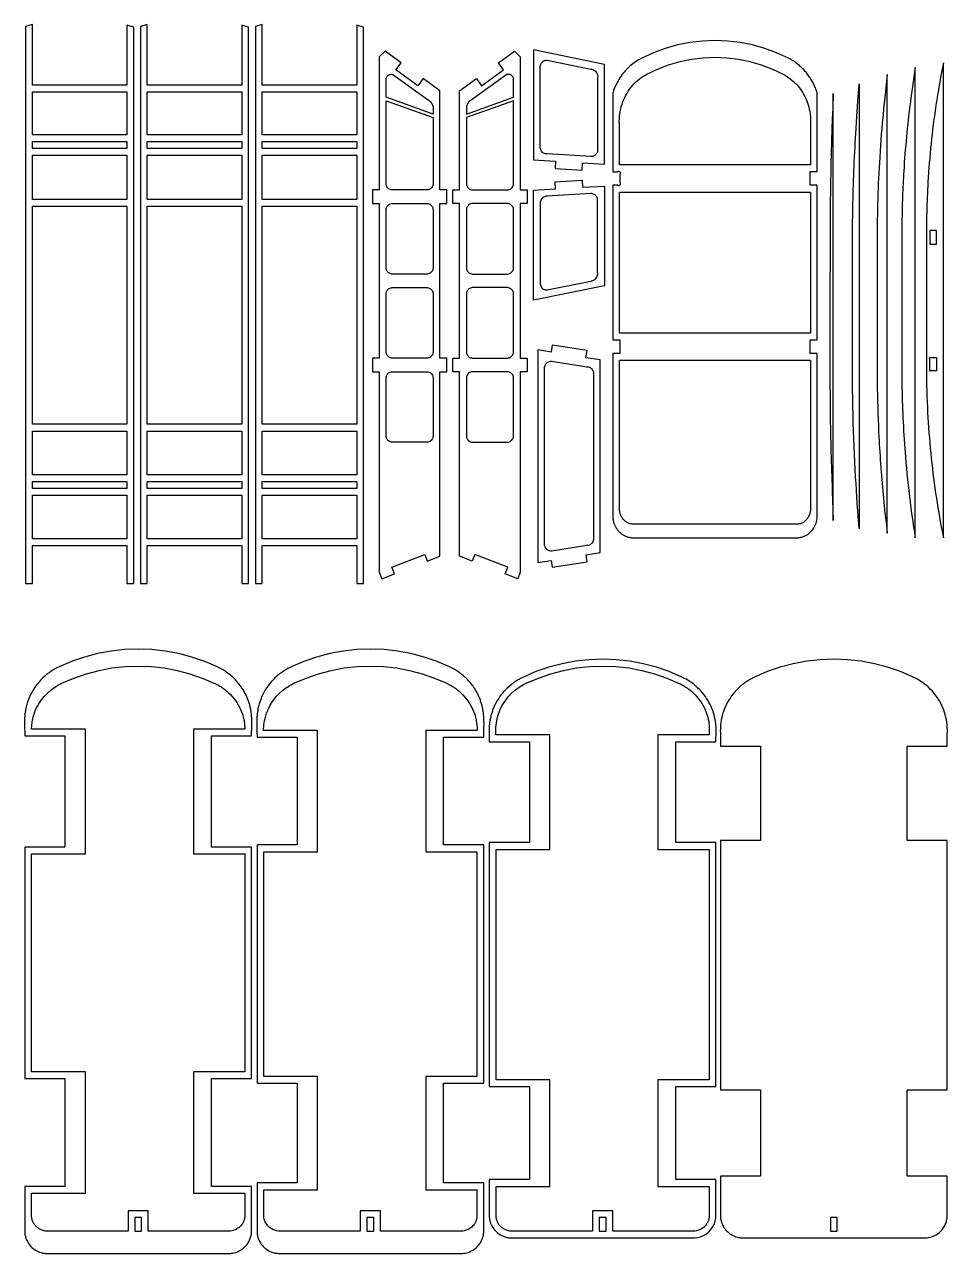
# Model space of a CAD drawing. Extents: x -0.2 to 42.7, y -68.2 to -33.5.
# Drawn here: x -0.23 to 16.77, y -56.09 to -33.46 of the extents above; entities that cross this region are included whole.
import ezdxf

# ---------------------------------------------------------------- set-up
doc = ezdxf.new("R2010")
doc.units = 0
doc.layers.get('0').update_dxf_attribs({"linetype": 'CONTINUOUS'})
doc.layers.add('SECTIONCUTEDGES', color=18, linetype='CONTINUOUS')

msp = doc.modelspace()

# ---------------------------------------------------------------- linework, layer by layer
for points in [[(10.044, -36.137), (10.052, -36.004), (10.454, -36.028), (10.454, -34.192), (9.149, -33.924), (9.149, -35.95), (9.553, -35.974), (9.545, -36.107)], [(-0.083, -35.488), (-0.083, -34.696), (1.659, -34.696), (1.659, -35.488)], [(2.034, -35.488), (2.034, -34.696), (3.776, -34.696), (3.776, -35.488)], [(-0.083, -35.738), (-0.083, -35.613), (1.659, -35.613), (1.659, -35.738)], [(2.034, -35.738), (2.034, -35.613), (3.776, -35.613), (3.776, -35.738)], [(4.151, -35.738), (4.151, -35.613), (5.893, -35.613), (5.893, -35.738)], [(16.572, -37.253), (16.447, -37.253), (16.447, -37.504), (16.572, -37.504)], [(16.572, -39.838), (16.447, -39.838), (16.447, -39.588), (16.572, -39.588)], [(-0.083, -42.001), (-0.083, -41.876), (1.659, -41.876), (1.659, -42.001)], [(2.034, -42.001), (2.034, -41.876), (3.776, -41.876), (3.776, -42.001)], [(4.151, -42.001), (4.151, -41.876), (5.893, -41.876), (5.893, -42.001)], [(1.929, -55.432), (1.804, -55.432), (1.804, -55.682), (1.929, -55.682)], [(10.359, -55.432), (10.359, -55.682), (10.484, -55.682), (10.484, -55.432)]]:
    msp.add_lwpolyline(points, close=True)
at = {"layer": 'SECTIONCUTEDGES'}
for points in [[(-0.208, -43.752), (-0.083, -43.752), (-0.083, -43.053), (1.659, -43.053), (1.659, -43.752), (1.784, -43.752), (1.784, -33.508), (1.718, -33.485), (1.659, -33.47), (1.659, -34.572), (-0.083, -34.572), (-0.083, -33.457), (-0.192, -33.486), (-0.208, -33.492)], [(1.909, -43.752), (2.034, -43.752), (2.034, -43.053), (3.776, -43.053), (3.776, -43.752), (3.901, -43.752), (3.901, -33.508), (3.835, -33.485), (3.776, -33.47), (3.776, -34.572), (2.034, -34.572), (2.034, -33.457), (1.926, -33.486), (1.909, -33.492)], [(4.026, -43.752), (4.151, -43.752), (4.151, -43.053), (5.893, -43.053), (5.893, -43.752), (6.018, -43.752), (6.018, -33.508), (5.952, -33.485), (5.893, -33.47), (5.893, -34.572), (4.151, -34.572), (4.151, -33.457), (4.045, -33.485), (4.026, -33.492)], [(6.352, -43.664), (6.585, -43.574), (6.538, -43.451), (7.144, -43.218), (7.192, -43.34), (7.425, -43.251), (7.425, -39.851), (7.55, -39.851), (7.55, -39.602), (7.425, -39.602), (7.425, -36.753), (7.55, -36.753), (7.55, -36.503), (7.425, -36.503), (7.425, -34.677), (7.115, -34.453), (7.019, -34.585), (6.615, -34.292), (6.711, -34.159), (6.414, -33.944), (6.307, -34.051), (6.307, -36.504), (6.307, -36.504), (6.182, -36.503), (6.182, -36.753), (6.307, -36.753), (6.307, -39.602), (6.182, -39.602), (6.182, -39.851), (6.307, -39.851), (6.307, -43.547)], [(7.787, -43.251), (7.787, -39.851), (7.662, -39.851), (7.662, -39.602), (7.787, -39.602), (7.787, -36.753), (7.662, -36.753), (7.662, -36.503), (7.787, -36.503), (7.787, -34.677), (8.096, -34.453), (8.192, -34.585), (8.597, -34.292), (8.501, -34.159), (8.797, -33.944), (8.905, -34.051), (8.905, -36.504), (8.905, -36.504), (9.03, -36.503), (9.03, -36.753), (8.905, -36.753), (8.905, -39.602), (9.03, -39.602), (9.03, -39.851), (8.905, -39.851), (8.905, -43.547), (8.86, -43.664), (8.627, -43.574), (8.674, -43.451), (8.067, -43.218), (8.02, -43.34)], [(10.814, -42.865), (10.823, -42.87), (10.833, -42.875), (10.842, -42.879), (10.851, -42.883), (10.861, -42.887), (10.87, -42.891), (10.88, -42.894), (10.889, -42.897), (10.899, -42.899), (10.909, -42.902), (10.918, -42.904), (10.928, -42.905), (10.938, -42.907), (10.948, -42.908), (10.957, -42.909), (14.024, -42.909), (14.027, -42.909), (14.037, -42.908), (14.058, -42.905), (14.074, -42.902), (14.089, -42.898), (14.104, -42.894), (14.119, -42.889), (14.134, -42.883), (14.149, -42.877), (14.163, -42.87), (14.176, -42.862), (14.19, -42.854), (14.203, -42.845), (14.218, -42.833), (14.225, -42.828), (14.251, -42.804), (14.27, -42.784), (14.287, -42.763), (14.304, -42.74), (14.318, -42.716), (14.331, -42.692), (14.343, -42.667), (14.353, -42.641), (14.361, -42.614), (14.367, -42.587), (14.372, -42.56), (14.375, -42.532), (14.375, -39.514), (14.246, -39.514), (14.246, -39.264), (14.375, -39.264), (14.375, -36.416), (14.246, -36.416), (14.246, -36.166), (14.375, -36.166), (14.375, -34.729), (14.371, -34.709), (14.368, -34.697), (14.366, -34.691), (14.36, -34.676), (14.35, -34.648), (14.34, -34.622), (14.327, -34.592), (14.313, -34.562), (14.303, -34.541), (14.293, -34.52), (14.282, -34.5), (14.27, -34.48), (14.258, -34.46), (14.246, -34.441), (14.234, -34.423), (14.222, -34.405), (14.209, -34.387), (14.196, -34.37), (14.182, -34.353), (14.169, -34.336), (14.154, -34.319), (14.14, -34.303), (14.125, -34.287), (14.11, -34.271), (14.094, -34.256), (14.079, -34.241), (14.063, -34.227), (14.046, -34.212), (14.03, -34.198), (14.013, -34.185), (13.995, -34.172), (13.978, -34.159), (13.96, -34.146), (13.942, -34.134), (13.924, -34.123), (13.905, -34.111), (13.887, -34.1), (13.868, -34.09), (13.844, -34.077), (13.627, -33.977), (13.407, -33.896), (13.183, -33.833), (12.954, -33.787), (12.724, -33.76), (12.491, -33.751), (12.259, -33.76), (12.029, -33.787), (11.8, -33.833), (11.576, -33.896), (11.356, -33.977), (11.142, -34.076), (11.084, -34.108), (11.056, -34.124), (11.029, -34.142), (11.003, -34.16), (10.978, -34.179), (10.952, -34.199), (10.928, -34.22), (10.904, -34.241), (10.881, -34.264), (10.859, -34.286), (10.837, -34.31), (10.816, -34.334), (10.796, -34.359), (10.776, -34.385), (10.757, -34.412), (10.739, -34.439), (10.721, -34.466), (10.705, -34.494), (10.689, -34.523), (10.675, -34.552), (10.661, -34.581), (10.648, -34.611), (10.636, -34.641), (10.625, -34.672), (10.622, -34.68), (10.614, -34.705), (10.609, -34.723), (10.608, -34.726), (10.608, -34.728), (10.608, -36.168), (10.692, -36.168), (10.693, -36.167), (10.694, -36.166), (10.697, -36.163), (10.699, -36.163), (10.702, -36.161), (10.705, -36.16), (10.708, -36.159), (10.711, -36.158), (10.715, -36.158), (10.718, -36.159), (10.722, -36.159), (10.725, -36.16), (10.728, -36.162), (10.731, -36.163), (10.734, -36.166), (10.737, -36.168), (10.739, -36.171), (10.741, -36.172), (10.742, -36.174), (10.743, -36.176), (10.744, -36.179), (10.744, -36.181), (10.745, -36.183), (10.745, -36.185), (10.746, -36.188), (10.746, -36.19), (10.745, -36.193), (10.745, -36.196), (10.744, -36.198), (10.737, -36.21), (10.737, -36.212), (10.737, -36.373), (10.737, -36.374), (10.739, -36.375), (10.74, -36.378), (10.742, -36.379), (10.743, -36.382), (10.744, -36.385), (10.745, -36.389), (10.745, -36.392), (10.746, -36.395), (10.746, -36.398), (10.745, -36.401), (10.745, -36.404), (10.744, -36.407), (10.742, -36.409), (10.741, -36.412), (10.739, -36.415), (10.737, -36.417), (10.735, -36.419), (10.733, -36.421), (10.73, -36.423), (10.727, -36.424), (10.724, -36.425), (10.721, -36.426), (10.717, -36.426), (10.714, -36.427), (10.712, -36.426), (10.707, -36.425), (10.694, -36.418), (10.692, -36.417), (10.608, -36.417), (10.608, -39.266), (10.737, -39.266), (10.737, -39.515), (10.608, -39.515), (10.608, -42.532), (10.608, -42.536), (10.609, -42.546), (10.611, -42.564), (10.614, -42.579), (10.616, -42.59), (10.618, -42.601), (10.621, -42.611), (10.624, -42.622), (10.627, -42.633), (10.631, -42.643), (10.635, -42.653), (10.639, -42.664), (10.643, -42.674), (10.648, -42.684), (10.653, -42.694), (10.658, -42.704), (10.663, -42.713), (10.668, -42.723), (10.674, -42.732), (10.68, -42.741), (10.687, -42.75), (10.693, -42.759), (10.7, -42.768), (10.707, -42.776), (10.714, -42.784), (10.722, -42.793), (10.729, -42.8), (10.737, -42.808), (10.745, -42.815), (10.753, -42.822), (10.761, -42.829), (10.769, -42.836), (10.778, -42.842), (10.787, -42.848), (10.796, -42.854), (10.805, -42.86)], [(9.335, -35.825), (9.321, -35.816), (9.309, -35.805), (9.298, -35.792), (9.289, -35.779), (9.282, -35.764), (9.277, -35.748), (9.274, -35.731), (9.274, -34.235), (9.274, -34.221), (9.277, -34.205), (9.282, -34.189), (9.289, -34.174), (9.298, -34.16), (9.309, -34.148), (9.321, -34.137), (9.335, -34.128), (9.35, -34.121), (9.366, -34.116), (9.382, -34.113), (9.399, -34.113), (10.204, -34.278), (10.208, -34.279), (10.218, -34.28), (10.222, -34.281), (10.242, -34.287), (10.259, -34.295), (10.275, -34.305), (10.29, -34.318), (10.303, -34.332), (10.313, -34.348), (10.322, -34.365), (10.327, -34.384), (10.331, -34.403), (10.331, -34.422), (10.331, -34.425), (10.329, -34.438), (10.329, -35.771), (10.329, -35.778), (10.326, -35.796), (10.321, -35.812), (10.314, -35.827), (10.305, -35.841), (10.294, -35.853), (10.282, -35.864), (10.268, -35.873), (10.253, -35.88), (10.237, -35.885), (10.221, -35.888), (10.204, -35.888), (9.399, -35.84), (9.384, -35.839), (9.366, -35.837), (9.35, -35.832)], [(10.733, -36.043), (10.733, -35.344), (10.733, -35.335), (10.732, -35.317), (10.73, -35.281), (10.729, -35.263), (10.729, -35.241), (10.73, -35.198), (10.733, -35.146), (10.739, -35.101), (10.746, -35.056), (10.755, -35.012), (10.766, -34.968), (10.779, -34.924), (10.794, -34.882), (10.811, -34.84), (10.829, -34.798), (10.849, -34.758), (10.872, -34.718), (10.894, -34.682), (10.918, -34.647), (10.943, -34.614), (10.97, -34.581), (10.998, -34.55), (11.028, -34.52), (11.06, -34.492), (11.092, -34.465), (11.126, -34.439), (11.161, -34.415), (11.197, -34.393), (11.234, -34.373), (11.433, -34.278), (11.638, -34.2), (11.847, -34.139), (12.06, -34.095), (12.275, -34.068), (12.491, -34.059), (12.708, -34.068), (12.923, -34.095), (13.135, -34.139), (13.345, -34.2), (13.55, -34.278), (13.749, -34.373), (13.783, -34.391), (13.815, -34.411), (13.847, -34.432), (13.878, -34.455), (13.908, -34.479), (13.937, -34.504), (13.965, -34.531), (13.992, -34.558), (14.017, -34.587), (14.042, -34.616), (14.065, -34.647), (14.086, -34.679), (14.108, -34.713), (14.128, -34.749), (14.147, -34.785), (14.165, -34.822), (14.181, -34.86), (14.195, -34.898), (14.208, -34.937), (14.219, -34.976), (14.229, -35.016), (14.237, -35.056), (14.244, -35.096), (14.247, -35.118), (14.249, -35.136), (14.25, -35.155), (14.251, -35.169), (14.252, -35.19), (14.252, -35.224), (14.25, -35.318), (14.25, -36.043)], [(16.698, -42.909), (16.698, -34.16), (16.681, -34.25), (16.664, -34.34), (16.648, -34.43), (16.632, -34.52), (16.616, -34.61), (16.601, -34.7), (16.592, -34.75), (16.584, -34.8), (16.576, -34.85), (16.568, -34.9), (16.561, -34.949), (16.553, -34.999), (16.546, -35.049), (16.539, -35.099), (16.532, -35.149), (16.525, -35.199), (16.518, -35.249), (16.512, -35.299), (16.501, -35.387), (16.491, -35.475), (16.481, -35.563), (16.471, -35.652), (16.462, -35.74), (16.454, -35.828), (16.446, -35.916), (16.439, -36.005), (16.432, -36.093), (16.425, -36.182), (16.42, -36.27), (16.414, -36.359), (16.41, -36.428), (16.407, -36.497), (16.404, -36.566), (16.401, -36.634), (16.398, -36.703), (16.395, -36.772), (16.393, -36.841), (16.391, -36.911), (16.39, -36.98), (16.388, -37.049), (16.387, -37.118), (16.386, -37.253), (16.386, -39.852), (16.387, -39.959), (16.388, -39.986), (16.39, -40.105), (16.393, -40.211), (16.396, -40.317), (16.399, -40.411), (16.404, -40.506), (16.408, -40.6), (16.413, -40.695), (16.419, -40.789), (16.425, -40.883), (16.432, -40.978), (16.44, -41.072), (16.448, -41.166), (16.456, -41.26), (16.465, -41.354), (16.475, -41.448), (16.485, -41.54), (16.495, -41.631), (16.506, -41.723), (16.517, -41.814), (16.529, -41.905), (16.542, -41.996), (16.555, -42.088), (16.569, -42.179), (16.583, -42.269), (16.597, -42.36), (16.613, -42.451), (16.641, -42.613), (16.66, -42.712), (16.674, -42.787)], [(6.432, -34.795), (6.432, -34.466), (6.432, -34.459), (6.435, -34.445), (6.44, -34.432), (6.446, -34.419), (6.455, -34.408), (6.464, -34.398), (6.476, -34.389), (6.488, -34.383), (6.501, -34.377), (6.515, -34.374), (6.529, -34.373), (6.543, -34.374), (6.557, -34.377), (7.214, -34.848), (7.223, -34.855), (7.229, -34.859), (7.233, -34.863), (7.238, -34.866), (7.242, -34.871), (7.246, -34.875), (7.251, -34.879), (7.255, -34.883), (7.258, -34.888), (7.262, -34.893), (7.266, -34.897), (7.269, -34.902), (7.272, -34.907), (7.275, -34.912), (7.278, -34.917), (7.281, -34.923), (7.283, -34.928), (7.286, -34.934), (7.288, -34.939), (7.29, -34.945), (7.292, -34.95), (7.294, -34.956), (7.295, -34.962), (7.297, -34.967), (7.298, -34.973), (7.299, -34.982), (7.3, -34.986), (7.3, -35.106)], [(7.912, -35.106), (8.78, -34.795), (8.78, -34.466), (8.779, -34.459), (8.777, -34.445), (8.772, -34.432), (8.765, -34.419), (8.757, -34.408), (8.747, -34.398), (8.736, -34.389), (8.724, -34.383), (8.711, -34.377), (8.697, -34.374), (8.683, -34.373), (8.669, -34.374), (8.655, -34.377), (7.998, -34.848), (7.989, -34.855), (7.983, -34.859), (7.978, -34.863), (7.974, -34.866), (7.969, -34.871), (7.965, -34.875), (7.961, -34.879), (7.957, -34.883), (7.953, -34.888), (7.95, -34.893), (7.946, -34.897), (7.943, -34.902), (7.939, -34.907), (7.936, -34.912), (7.933, -34.917), (7.931, -34.923), (7.928, -34.928), (7.926, -34.934), (7.924, -34.939), (7.921, -34.945), (7.92, -34.95), (7.918, -34.956), (7.916, -34.962), (7.915, -34.967), (7.914, -34.973), (7.913, -34.982), (7.912, -34.986)], [(15.665, -42.824), (15.665, -34.378), (15.658, -34.44), (15.644, -34.563), (15.63, -34.687), (15.618, -34.8), (15.607, -34.904), (15.597, -35.008), (15.587, -35.112), (15.577, -35.216), (15.573, -35.268), (15.564, -35.372), (15.555, -35.477), (15.547, -35.582), (15.539, -35.687), (15.532, -35.792), (15.525, -35.897), (15.519, -36.002), (15.513, -36.097), (15.508, -36.193), (15.504, -36.288), (15.5, -36.384), (15.496, -36.479), (15.492, -36.575), (15.489, -36.67), (15.486, -36.766), (15.484, -36.861), (15.482, -36.957), (15.481, -37.052), (15.479, -37.167), (15.478, -37.279), (15.478, -37.365), (15.478, -39.86), (15.479, -40.009), (15.481, -40.158), (15.483, -40.275), (15.485, -40.389), (15.488, -40.503), (15.492, -40.616), (15.496, -40.73), (15.501, -40.844), (15.506, -40.973), (15.51, -41.045), (15.514, -41.118), (15.518, -41.19), (15.522, -41.262), (15.526, -41.334), (15.531, -41.406), (15.535, -41.478), (15.54, -41.551), (15.546, -41.623), (15.551, -41.695), (15.557, -41.767), (15.562, -41.836), (15.568, -41.906), (15.574, -41.976), (15.581, -42.045), (15.587, -42.114), (15.594, -42.184), (15.601, -42.253), (15.608, -42.323), (15.615, -42.392), (15.623, -42.462), (15.63, -42.531), (15.648, -42.684)], [(16.181, -42.909), (16.181, -34.247), (16.162, -34.378), (16.142, -34.509), (16.13, -34.597), (16.118, -34.684), (16.101, -34.808), (16.091, -34.882), (16.077, -34.993), (16.064, -35.104), (16.051, -35.215), (16.042, -35.293), (16.034, -35.371), (16.026, -35.45), (16.018, -35.528), (16.011, -35.606), (16.004, -35.685), (15.997, -35.763), (15.991, -35.842), (15.985, -35.92), (15.979, -35.999), (15.974, -36.078), (15.969, -36.156), (15.965, -36.215), (15.962, -36.274), (15.959, -36.333), (15.956, -36.392), (15.953, -36.451), (15.951, -36.51), (15.948, -36.569), (15.946, -36.628), (15.944, -36.687), (15.942, -36.746), (15.94, -36.805), (15.938, -36.904), (15.937, -36.944), (15.934, -37.064), (15.933, -37.173), (15.932, -37.276), (15.932, -37.31), (15.932, -39.869), (15.933, -39.95), (15.935, -40.113), (15.938, -40.259), (15.942, -40.404), (15.944, -40.462), (15.946, -40.542), (15.95, -40.622), (15.953, -40.702), (15.957, -40.781), (15.961, -40.861), (15.966, -40.941), (15.97, -41.021), (15.976, -41.101), (15.981, -41.18), (15.987, -41.26), (15.993, -41.34), (15.999, -41.42), (16.008, -41.524), (16.017, -41.629), (16.028, -41.733), (16.038, -41.837), (16.049, -41.941), (16.061, -42.046), (16.073, -42.15), (16.086, -42.254), (16.1, -42.358), (16.114, -42.462), (16.129, -42.566), (16.15, -42.709), (16.159, -42.769)], [(15.113, -42.289), (15.11, -42.244), (15.105, -42.173), (15.096, -42.029), (15.089, -41.918), (15.081, -41.79), (15.073, -41.655), (15.066, -41.513), (15.059, -41.371), (15.053, -41.229), (15.047, -41.086), (15.042, -40.944), (15.038, -40.797), (15.034, -40.645), (15.031, -40.493), (15.028, -40.341), (15.027, -40.189), (15.025, -40.037), (15.025, -39.961), (15.023, -39.217), (15.023, -38.494), (15.024, -37.534), (15.024, -37.431), (15.024, -37.328), (15.025, -37.244), (15.026, -37.161), (15.027, -37.078), (15.028, -36.994), (15.029, -36.911), (15.031, -36.827), (15.033, -36.744), (15.035, -36.661), (15.037, -36.577), (15.039, -36.494), (15.042, -36.41), (15.045, -36.327), (15.048, -36.24), (15.051, -36.154), (15.055, -36.067), (15.058, -35.98), (15.062, -35.894), (15.066, -35.807), (15.071, -35.72), (15.075, -35.634), (15.08, -35.547), (15.085, -35.461), (15.09, -35.374), (15.098, -35.249), (15.11, -35.059), (15.124, -34.869), (15.141, -34.643), (15.149, -34.549), (15.149, -42.743), (15.141, -42.644), (15.131, -42.526), (15.122, -42.407)], [(4.151, -35.488), (4.151, -34.696), (5.893, -34.696), (5.893, -35.488)], [(14.656, -42.223), (14.662, -42.39), (14.671, -42.591), (14.671, -34.729), (14.66, -35.004), (14.652, -35.195), (14.646, -35.385), (14.639, -35.604), (14.633, -35.823), (14.627, -36.042), (14.624, -36.188), (14.621, -36.334), (14.618, -36.553), (14.616, -36.699), (14.613, -36.917), (14.612, -37.063), (14.611, -37.191), (14.61, -37.356), (14.608, -38.689), (14.609, -39.912), (14.609, -40.02), (14.609, -40.128), (14.61, -40.236), (14.611, -40.345), (14.613, -40.507), (14.614, -40.587), (14.616, -40.748), (14.619, -40.908), (14.622, -41.069), (14.624, -41.149), (14.627, -41.31), (14.632, -41.471), (14.636, -41.638), (14.641, -41.805), (14.647, -41.972), (14.65, -42.056)], [(6.493, -36.489), (6.479, -36.48), (6.467, -36.469), (6.456, -36.456), (6.447, -36.442), (6.44, -36.427), (6.435, -36.412), (6.432, -36.395), (6.432, -36.386), (6.432, -34.861), (7.3, -35.172), (7.3, -36.379), (7.299, -36.394), (7.297, -36.412), (7.292, -36.427), (7.285, -36.442), (7.276, -36.456), (7.265, -36.469), (7.252, -36.479), (7.238, -36.489), (7.224, -36.496), (7.208, -36.5), (7.191, -36.503), (7.177, -36.503), (6.557, -36.503), (6.54, -36.503), (6.524, -36.5), (6.508, -36.496)], [(7.973, -36.489), (7.988, -36.496), (8.004, -36.5), (8.021, -36.503), (8.034, -36.503), (8.655, -36.503), (8.672, -36.503), (8.688, -36.5), (8.704, -36.496), (8.719, -36.489), (8.732, -36.48), (8.745, -36.469), (8.756, -36.456), (8.765, -36.442), (8.772, -36.427), (8.777, -36.412), (8.779, -36.395), (8.78, -36.386), (8.78, -34.861), (7.912, -35.172), (7.912, -36.379), (7.912, -36.394), (7.915, -36.412), (7.92, -36.427), (7.927, -36.442), (7.936, -36.456), (7.947, -36.469), (7.959, -36.479)], [(-0.083, -36.68), (-0.083, -35.863), (1.659, -35.863), (1.659, -36.68)], [(2.034, -36.68), (2.034, -35.863), (3.776, -35.863), (3.776, -36.68)], [(4.151, -36.68), (4.151, -35.863), (5.893, -35.863), (5.893, -36.68)], [(9.149, -38.535), (9.149, -36.509), (9.553, -36.485), (9.545, -36.352), (10.044, -36.322), (10.052, -36.455), (10.454, -36.431), (10.454, -38.268)], [(9.335, -38.332), (9.35, -38.339), (9.366, -38.343), (9.382, -38.346), (9.399, -38.346), (10.204, -38.181), (10.208, -38.181), (10.218, -38.179), (10.222, -38.179), (10.242, -38.173), (10.259, -38.165), (10.275, -38.154), (10.29, -38.142), (10.303, -38.127), (10.313, -38.111), (10.322, -38.094), (10.327, -38.075), (10.331, -38.056), (10.331, -38.037), (10.331, -38.034), (10.329, -38.021), (10.329, -36.689), (10.329, -36.681), (10.326, -36.663), (10.321, -36.647), (10.314, -36.632), (10.305, -36.618), (10.294, -36.606), (10.282, -36.595), (10.268, -36.586), (10.253, -36.579), (10.237, -36.574), (10.221, -36.571), (10.204, -36.571), (9.399, -36.62), (9.384, -36.62), (9.366, -36.623), (9.35, -36.628), (9.335, -36.635), (9.321, -36.644), (9.309, -36.654), (9.298, -36.667), (9.289, -36.681), (9.282, -36.696), (9.277, -36.711), (9.274, -36.728), (9.274, -38.224), (9.274, -38.238), (9.277, -38.255), (9.282, -38.27), (9.289, -38.285), (9.298, -38.299), (9.309, -38.312), (9.321, -38.322)], [(10.733, -39.141), (10.733, -36.542), (14.25, -36.542), (14.25, -39.141)], [(-0.083, -40.82), (-0.083, -36.805), (1.659, -36.805), (1.659, -40.82)], [(2.034, -40.82), (2.034, -36.805), (3.776, -36.805), (3.776, -40.82)], [(4.151, -40.82), (4.151, -36.805), (5.893, -36.805), (5.893, -40.82)], [(6.493, -38.038), (6.479, -38.029), (6.467, -38.018), (6.456, -38.005), (6.447, -37.991), (6.44, -37.976), (6.435, -37.961), (6.432, -37.944), (6.432, -37.937), (6.432, -36.876), (6.432, -36.862), (6.435, -36.845), (6.44, -36.829), (6.447, -36.814), (6.456, -36.801), (6.467, -36.788), (6.479, -36.777), (6.493, -36.768), (6.508, -36.761), (6.524, -36.756), (6.54, -36.754), (6.557, -36.753), (7.175, -36.753), (7.19, -36.754), (7.208, -36.756), (7.224, -36.761), (7.238, -36.768), (7.252, -36.777), (7.265, -36.788), (7.276, -36.801), (7.285, -36.814), (7.292, -36.829), (7.297, -36.845), (7.299, -36.862), (7.3, -36.872), (7.3, -37.93), (7.299, -37.942), (7.297, -37.961), (7.292, -37.976), (7.285, -37.991), (7.276, -38.005), (7.265, -38.018), (7.252, -38.029), (7.238, -38.038), (7.224, -38.045), (7.208, -38.049), (7.191, -38.052), (6.557, -38.053), (6.54, -38.052), (6.524, -38.049), (6.508, -38.045)], [(7.973, -38.038), (7.988, -38.045), (8.004, -38.049), (8.02, -38.052), (8.655, -38.053), (8.671, -38.052), (8.688, -38.049), (8.704, -38.045), (8.719, -38.038), (8.732, -38.029), (8.745, -38.018), (8.756, -38.005), (8.765, -37.991), (8.772, -37.976), (8.777, -37.961), (8.779, -37.944), (8.78, -37.937), (8.78, -36.876), (8.779, -36.862), (8.777, -36.845), (8.772, -36.829), (8.765, -36.814), (8.756, -36.801), (8.745, -36.788), (8.733, -36.777), (8.719, -36.768), (8.704, -36.761), (8.688, -36.756), (8.671, -36.754), (8.655, -36.753), (8.037, -36.753), (8.021, -36.754), (8.004, -36.756), (7.988, -36.761), (7.973, -36.768), (7.959, -36.777), (7.947, -36.788), (7.936, -36.801), (7.927, -36.814), (7.92, -36.829), (7.915, -36.845), (7.912, -36.862), (7.912, -36.872), (7.912, -37.93), (7.912, -37.942), (7.915, -37.961), (7.92, -37.976), (7.927, -37.991), (7.936, -38.005), (7.947, -38.018), (7.959, -38.029)], [(6.479, -39.578), (6.467, -39.567), (6.456, -39.554), (6.447, -39.54), (6.44, -39.525), (6.435, -39.51), (6.432, -39.492), (6.432, -39.477), (6.432, -38.427), (6.432, -38.412), (6.435, -38.394), (6.44, -38.378), (6.447, -38.363), (6.456, -38.35), (6.467, -38.337), (6.479, -38.326), (6.493, -38.317), (6.508, -38.31), (6.524, -38.305), (6.54, -38.303), (6.542, -38.303), (7.175, -38.302), (7.19, -38.303), (7.208, -38.305), (7.224, -38.31), (7.238, -38.317), (7.252, -38.326), (7.265, -38.337), (7.276, -38.35), (7.285, -38.364), (7.292, -38.378), (7.297, -38.394), (7.299, -38.411), (7.3, -38.426), (7.3, -39.477), (7.299, -39.493), (7.297, -39.51), (7.292, -39.525), (7.285, -39.54), (7.276, -39.554), (7.265, -39.567), (7.252, -39.578), (7.238, -39.587), (7.224, -39.594), (7.208, -39.599), (7.191, -39.601), (7.182, -39.601), (6.554, -39.602), (6.541, -39.601), (6.524, -39.599), (6.508, -39.594), (6.493, -39.587)], [(7.973, -39.587), (7.988, -39.594), (8.004, -39.599), (8.02, -39.601), (8.03, -39.601), (8.657, -39.602), (8.671, -39.601), (8.688, -39.599), (8.704, -39.594), (8.719, -39.587), (8.732, -39.578), (8.745, -39.567), (8.756, -39.554), (8.765, -39.54), (8.772, -39.525), (8.777, -39.51), (8.779, -39.492), (8.78, -39.477), (8.78, -38.427), (8.779, -38.412), (8.777, -38.394), (8.772, -38.378), (8.765, -38.363), (8.756, -38.35), (8.745, -38.337), (8.733, -38.326), (8.719, -38.317), (8.704, -38.31), (8.688, -38.305), (8.671, -38.303), (8.67, -38.303), (8.037, -38.302), (8.022, -38.303), (8.004, -38.305), (7.988, -38.31), (7.973, -38.317), (7.959, -38.326), (7.947, -38.337), (7.936, -38.35), (7.927, -38.364), (7.92, -38.378), (7.915, -38.394), (7.912, -38.411), (7.912, -38.426), (7.912, -39.477), (7.912, -39.493), (7.915, -39.51), (7.92, -39.525), (7.927, -39.54), (7.936, -39.554), (7.947, -39.567), (7.959, -39.578)], [(9.228, -43.369), (9.475, -43.328), (9.495, -43.454), (10.136, -43.352), (10.116, -43.222), (10.377, -43.179), (10.377, -39.635), (10.115, -39.593), (10.136, -39.462), (9.495, -39.36), (9.474, -39.49), (9.228, -39.451)], [(9.414, -43.141), (9.4, -43.132), (9.388, -43.121), (9.377, -43.108), (9.368, -43.094), (9.361, -43.08), (9.356, -43.064), (9.353, -43.046), (9.353, -39.783), (9.353, -39.769), (9.356, -39.75), (9.361, -39.735), (9.368, -39.72), (9.377, -39.706), (9.388, -39.693), (9.4, -39.683), (9.414, -39.674), (9.429, -39.667), (9.445, -39.662), (9.461, -39.659), (9.477, -39.659), (10.128, -39.76), (10.13, -39.761), (10.141, -39.76), (10.161, -39.763), (10.176, -39.768), (10.191, -39.775), (10.205, -39.784), (10.218, -39.795), (10.229, -39.808), (10.238, -39.821), (10.245, -39.836), (10.249, -39.852), (10.252, -39.869), (10.252, -39.883), (10.252, -42.929), (10.252, -42.943), (10.249, -42.962), (10.245, -42.978), (10.238, -42.993), (10.229, -43.007), (10.218, -43.019), (10.205, -43.03), (10.191, -43.039), (10.176, -43.046), (10.161, -43.051), (10.144, -43.053), (10.143, -43.054), (10.131, -43.054), (9.477, -43.156), (9.461, -43.155), (9.445, -43.153), (9.429, -43.148)], [(10.874, -42.631), (10.864, -42.624), (10.857, -42.62), (10.851, -42.615), (10.845, -42.611), (10.839, -42.606), (10.833, -42.601), (10.828, -42.596), (10.822, -42.591), (10.817, -42.586), (10.811, -42.58), (10.806, -42.575), (10.8, -42.567), (10.788, -42.551), (10.784, -42.546), (10.775, -42.532), (10.769, -42.521), (10.763, -42.51), (10.758, -42.5), (10.756, -42.494), (10.751, -42.483), (10.747, -42.472), (10.744, -42.46), (10.741, -42.448), (10.738, -42.437), (10.736, -42.425), (10.734, -42.413), (10.733, -42.4), (10.733, -39.64), (14.25, -39.64), (14.25, -42.398), (14.248, -42.417), (14.247, -42.426), (14.245, -42.435), (14.243, -42.443), (14.241, -42.452), (14.239, -42.46), (14.237, -42.469), (14.234, -42.477), (14.231, -42.485), (14.227, -42.493), (14.224, -42.502), (14.22, -42.509), (14.216, -42.517), (14.212, -42.525), (14.208, -42.533), (14.203, -42.54), (14.198, -42.548), (14.193, -42.555), (14.188, -42.562), (14.182, -42.569), (14.177, -42.575), (14.171, -42.582), (14.165, -42.588), (14.158, -42.595), (14.152, -42.601), (14.143, -42.608), (14.134, -42.615), (14.125, -42.622), (14.115, -42.628), (14.105, -42.634), (14.094, -42.639), (14.084, -42.643), (14.073, -42.647), (14.062, -42.651), (14.051, -42.654), (14.039, -42.656), (14.034, -42.657), (14.026, -42.658), (14.019, -42.659), (10.968, -42.659), (10.957, -42.658), (10.938, -42.655), (10.921, -42.651), (10.911, -42.647), (10.902, -42.644), (10.893, -42.64), (10.883, -42.635)], [(6.493, -41.136), (6.479, -41.127), (6.467, -41.116), (6.456, -41.103), (6.447, -41.089), (6.44, -41.075), (6.435, -41.059), (6.432, -41.042), (6.432, -41.04), (6.432, -39.976), (6.432, -39.961), (6.435, -39.943), (6.44, -39.927), (6.447, -39.912), (6.456, -39.899), (6.467, -39.886), (6.479, -39.875), (6.493, -39.866), (6.508, -39.859), (6.524, -39.854), (6.54, -39.852), (6.554, -39.851), (7.175, -39.851), (7.189, -39.852), (7.208, -39.854), (7.224, -39.859), (7.238, -39.866), (7.252, -39.875), (7.265, -39.886), (7.276, -39.899), (7.285, -39.913), (7.292, -39.928), (7.297, -39.943), (7.299, -39.961), (7.3, -39.975), (7.3, -41.026), (7.299, -41.042), (7.297, -41.059), (7.292, -41.074), (7.285, -41.089), (7.276, -41.103), (7.265, -41.116), (7.252, -41.127), (7.239, -41.136), (7.224, -41.143), (7.208, -41.148), (7.191, -41.15), (7.177, -41.151), (6.557, -41.151), (6.541, -41.15), (6.524, -41.148), (6.508, -41.143)], [(7.973, -41.136), (7.988, -41.143), (8.004, -41.148), (8.02, -41.15), (8.034, -41.151), (8.655, -41.151), (8.671, -41.15), (8.688, -41.148), (8.704, -41.143), (8.719, -41.136), (8.732, -41.127), (8.745, -41.116), (8.756, -41.103), (8.765, -41.089), (8.772, -41.075), (8.777, -41.059), (8.779, -41.042), (8.779, -41.04), (8.78, -39.976), (8.779, -39.961), (8.777, -39.943), (8.772, -39.927), (8.765, -39.912), (8.756, -39.899), (8.745, -39.886), (8.732, -39.875), (8.719, -39.866), (8.704, -39.859), (8.688, -39.854), (8.672, -39.852), (8.657, -39.851), (8.037, -39.851), (8.023, -39.852), (8.004, -39.854), (7.988, -39.859), (7.973, -39.866), (7.959, -39.875), (7.947, -39.886), (7.936, -39.899), (7.927, -39.913), (7.92, -39.928), (7.915, -39.943), (7.912, -39.961), (7.912, -39.975), (7.912, -41.026), (7.912, -41.042), (7.915, -41.059), (7.92, -41.074), (7.927, -41.089), (7.936, -41.103), (7.947, -41.116), (7.959, -41.127)], [(-0.083, -41.752), (-0.083, -40.945), (1.659, -40.945), (1.659, -41.752)], [(2.034, -41.752), (2.034, -40.945), (3.776, -40.945), (3.776, -41.752)], [(4.151, -41.752), (4.151, -40.945), (5.893, -40.945), (5.893, -41.752)], [(-0.083, -42.928), (-0.083, -42.126), (1.659, -42.126), (1.659, -42.928)], [(2.034, -42.928), (2.034, -42.126), (3.776, -42.126), (3.776, -42.928)], [(4.151, -42.928), (4.151, -42.126), (5.893, -42.126), (5.893, -42.928)], [(-0.026, -56.031), (-0.002, -56.045), (0.022, -56.057), (0.049, -56.068), (0.079, -56.078), (0.1, -56.083), (0.118, -56.087), (0.137, -56.09), (0.156, -56.092), (0.166, -56.093), (3.564, -56.093), (3.586, -56.091), (3.611, -56.088), (3.636, -56.083), (3.66, -56.076), (3.684, -56.068), (3.707, -56.058), (3.729, -56.048), (3.751, -56.035), (3.772, -56.022), (3.793, -56.007), (3.812, -55.991), (3.83, -55.974), (3.848, -55.956), (3.86, -55.942), (3.871, -55.927), (3.882, -55.912), (3.892, -55.896), (3.902, -55.88), (3.91, -55.864), (3.918, -55.847), (3.926, -55.83), (3.932, -55.812), (3.938, -55.794), (3.943, -55.776), (3.947, -55.758), (3.951, -55.738), (3.952, -55.728), (3.953, -55.721), (3.953, -55.717), (3.953, -54.858), (3.215, -54.858), (3.215, -52.874), (3.953, -52.874), (3.953, -48.61), (3.215, -48.61), (3.215, -46.56), (3.953, -46.56), (3.954, -46.536), (3.956, -46.488), (3.957, -46.44), (3.958, -46.392), (3.958, -46.344), (3.958, -46.295), (3.958, -46.261), (3.958, -46.242), (3.957, -46.222), (3.956, -46.202), (3.954, -46.183), (3.953, -46.163), (3.95, -46.137), (3.947, -46.121), (3.945, -46.104), (3.942, -46.088), (3.939, -46.072), (3.936, -46.056), (3.933, -46.039), (3.929, -46.023), (3.925, -46.007), (3.921, -45.991), (3.916, -45.975), (3.912, -45.96), (3.906, -45.94), (3.903, -45.933), (3.887, -45.888), (3.869, -45.843), (3.849, -45.8), (3.827, -45.758), (3.804, -45.716), (3.778, -45.676), (3.751, -45.637), (3.722, -45.599), (3.691, -45.562), (3.658, -45.527), (3.624, -45.493), (3.586, -45.459), (3.575, -45.449), (3.558, -45.435), (3.532, -45.415), (3.508, -45.397), (3.496, -45.389), (3.473, -45.373), (3.451, -45.358), (3.429, -45.345), (3.417, -45.338), (3.394, -45.325), (3.371, -45.312), (3.334, -45.293), (3.326, -45.289), (3.093, -45.189), (2.856, -45.108), (2.613, -45.044), (2.366, -44.998), (2.117, -44.97), (1.866, -44.961), (1.615, -44.97), (1.366, -44.998), (1.119, -45.044), (0.876, -45.108), (0.639, -45.189), (0.408, -45.288), (0.38, -45.302), (0.366, -45.309), (0.344, -45.321), (0.326, -45.331), (0.309, -45.341), (0.292, -45.351), (0.275, -45.362), (0.259, -45.373), (0.242, -45.384), (0.226, -45.396), (0.21, -45.407), (0.194, -45.419), (0.179, -45.432), (0.148, -45.457), (0.144, -45.461), (0.108, -45.493), (0.074, -45.527), (0.041, -45.562), (0.011, -45.599), (-0.018, -45.637), (-0.046, -45.676), (-0.071, -45.716), (-0.095, -45.758), (-0.117, -45.8), (-0.137, -45.843), (-0.155, -45.888), (-0.173, -45.94), (-0.177, -45.951), (-0.184, -45.973), (-0.192, -46.004), (-0.196, -46.02), (-0.201, -46.042), (-0.205, -46.06), (-0.208, -46.079), (-0.212, -46.097), (-0.214, -46.116), (-0.217, -46.135), (-0.219, -46.153), (-0.221, -46.172), (-0.223, -46.191), (-0.224, -46.21), (-0.225, -46.228), (-0.226, -46.247), (-0.226, -46.266), (-0.226, -46.332), (-0.226, -46.397), (-0.223, -46.497), (-0.221, -46.56), (0.517, -46.56), (0.517, -48.61), (-0.221, -48.61), (-0.221, -52.874), (0.517, -52.874), (0.517, -54.858), (-0.221, -54.858), (-0.221, -55.719), (-0.22, -55.727), (-0.219, -55.738), (-0.216, -55.755), (-0.214, -55.766), (-0.212, -55.776), (-0.209, -55.786), (-0.206, -55.796), (-0.203, -55.807), (-0.2, -55.817), (-0.196, -55.827), (-0.192, -55.836), (-0.188, -55.846), (-0.184, -55.856), (-0.175, -55.872), (-0.173, -55.876), (-0.159, -55.901), (-0.143, -55.923), (-0.127, -55.944), (-0.109, -55.964), (-0.09, -55.983), (-0.069, -56), (-0.048, -56.016)], [(4.275, -56.045), (4.299, -56.057), (4.33, -56.069), (4.344, -56.074), (4.37, -56.082), (4.387, -56.085), (4.396, -56.087), (4.415, -56.09), (4.424, -56.091), (4.446, -56.093), (7.842, -56.093), (7.864, -56.091), (7.889, -56.088), (7.913, -56.083), (7.938, -56.076), (7.961, -56.068), (7.984, -56.058), (8.007, -56.048), (8.029, -56.035), (8.05, -56.022), (8.07, -56.007), (8.09, -55.991), (8.108, -55.974), (8.125, -55.956), (8.137, -55.942), (8.149, -55.927), (8.16, -55.912), (8.17, -55.896), (8.179, -55.88), (8.188, -55.864), (8.196, -55.847), (8.203, -55.83), (8.21, -55.812), (8.216, -55.794), (8.22, -55.776), (8.225, -55.758), (8.228, -55.741), (8.23, -55.726), (8.231, -55.72), (8.231, -55.717), (8.231, -54.796), (7.493, -54.796), (7.493, -52.958), (8.231, -52.958), (8.231, -48.568), (7.493, -48.568), (7.493, -46.585), (8.231, -46.585), (8.231, -46.536), (8.233, -46.486), (8.235, -46.427), (8.236, -46.378), (8.237, -46.359), (8.237, -46.315), (8.236, -46.299), (8.235, -46.249), (8.234, -46.224), (8.232, -46.199), (8.23, -46.175), (8.228, -46.162), (8.225, -46.138), (8.222, -46.113), (8.218, -46.091), (8.213, -46.062), (8.207, -46.033), (8.2, -46.004), (8.195, -45.985), (8.191, -45.968), (8.186, -45.951), (8.18, -45.934), (8.175, -45.918), (8.169, -45.901), (8.163, -45.885), (8.157, -45.868), (8.15, -45.852), (8.143, -45.836), (8.136, -45.82), (8.129, -45.804), (8.121, -45.788), (8.112, -45.771), (8.104, -45.755), (8.095, -45.739), (8.085, -45.722), (8.076, -45.706), (8.066, -45.69), (8.056, -45.675), (8.045, -45.659), (8.034, -45.644), (8.023, -45.629), (8.012, -45.614), (8.001, -45.599), (7.989, -45.585), (7.977, -45.571), (7.965, -45.557), (7.952, -45.543), (7.939, -45.529), (7.926, -45.516), (7.913, -45.503), (7.9, -45.49), (7.886, -45.477), (7.872, -45.465), (7.858, -45.453), (7.844, -45.441), (7.827, -45.427), (7.809, -45.414), (7.792, -45.401), (7.774, -45.388), (7.756, -45.376), (7.738, -45.364), (7.719, -45.352), (7.71, -45.346), (7.691, -45.335), (7.672, -45.324), (7.652, -45.314), (7.643, -45.309), (7.616, -45.295), (7.604, -45.289), (7.371, -45.189), (7.133, -45.108), (6.891, -45.044), (6.644, -44.998), (6.395, -44.97), (6.144, -44.961), (5.893, -44.97), (5.643, -44.998), (5.397, -45.044), (5.154, -45.108), (4.917, -45.189), (4.684, -45.289), (4.677, -45.293), (4.651, -45.306), (4.621, -45.321), (4.604, -45.331), (4.587, -45.341), (4.57, -45.351), (4.553, -45.362), (4.536, -45.373), (4.52, -45.384), (4.504, -45.396), (4.488, -45.407), (4.472, -45.419), (4.456, -45.432), (4.434, -45.45), (4.421, -45.461), (4.385, -45.493), (4.351, -45.527), (4.319, -45.562), (4.288, -45.599), (4.259, -45.637), (4.232, -45.676), (4.206, -45.716), (4.182, -45.758), (4.161, -45.8), (4.141, -45.843), (4.123, -45.888), (4.105, -45.937), (4.095, -45.968), (4.087, -45.997), (4.086, -46.003), (4.079, -46.033), (4.072, -46.064), (4.068, -46.091), (4.064, -46.112), (4.063, -46.125), (4.059, -46.154), (4.059, -46.161), (4.056, -46.19), (4.055, -46.212), (4.053, -46.264), (4.052, -46.31), (4.051, -46.321), (4.051, -46.379), (4.051, -46.391), (4.052, -46.46), (4.054, -46.5), (4.056, -46.551), (4.057, -46.585), (4.795, -46.585), (4.795, -48.568), (4.057, -48.568), (4.057, -52.958), (4.795, -52.958), (4.795, -54.796), (4.057, -54.796), (4.057, -55.721), (4.058, -55.727), (4.059, -55.738), (4.062, -55.755), (4.064, -55.766), (4.066, -55.776), (4.069, -55.786), (4.071, -55.796), (4.074, -55.807), (4.078, -55.817), (4.081, -55.827), (4.085, -55.836), (4.09, -55.846), (4.094, -55.856), (4.105, -55.877), (4.119, -55.901), (4.134, -55.923), (4.151, -55.944), (4.169, -55.964), (4.188, -55.983), (4.208, -56), (4.23, -56.016), (4.252, -56.031)], [(8.553, -55.758), (8.577, -55.77), (8.606, -55.782), (8.622, -55.788), (8.646, -55.795), (8.66, -55.798), (8.678, -55.802), (8.692, -55.804), (8.714, -55.806), (8.722, -55.807), (12.119, -55.807), (12.171, -55.801), (12.222, -55.788), (12.27, -55.769), (12.316, -55.743), (12.358, -55.713), (12.396, -55.677), (12.429, -55.637), (12.457, -55.593), (12.48, -55.546), (12.496, -55.496), (12.505, -55.445), (12.509, -55.383), (12.509, -55.345), (12.508, -54.733), (11.771, -54.733), (11.771, -53.02), (12.508, -53.02), (12.508, -48.527), (11.771, -48.527), (11.771, -46.668), (12.508, -46.668), (12.509, -46.629), (12.511, -46.517), (12.512, -46.495), (12.513, -46.466), (12.513, -46.437), (12.512, -46.408), (12.511, -46.383), (12.508, -46.357), (12.506, -46.332), (12.503, -46.309), (12.501, -46.298), (12.494, -46.255), (12.485, -46.214), (12.475, -46.174), (12.463, -46.134), (12.45, -46.094), (12.435, -46.055), (12.418, -46.017), (12.4, -45.979), (12.381, -45.942), (12.36, -45.905), (12.338, -45.87), (12.315, -45.835), (12.29, -45.802), (12.264, -45.769), (12.236, -45.737), (12.208, -45.707), (12.178, -45.678), (12.147, -45.649), (12.115, -45.622), (12.082, -45.597), (12.049, -45.572), (12.007, -45.545), (11.978, -45.527), (11.958, -45.516), (11.929, -45.5), (11.88, -45.476), (11.648, -45.377), (11.411, -45.295), (11.168, -45.231), (10.922, -45.185), (10.672, -45.158), (10.421, -45.148), (10.171, -45.158), (9.921, -45.185), (9.674, -45.231), (9.432, -45.295), (9.194, -45.377), (8.964, -45.476), (8.935, -45.49), (8.923, -45.496), (8.899, -45.509), (8.882, -45.519), (8.864, -45.529), (8.847, -45.539), (8.831, -45.55), (8.814, -45.561), (8.798, -45.572), (8.781, -45.583), (8.765, -45.595), (8.75, -45.607), (8.734, -45.619), (8.71, -45.639), (8.698, -45.649), (8.663, -45.681), (8.629, -45.715), (8.597, -45.75), (8.566, -45.786), (8.537, -45.824), (8.51, -45.863), (8.484, -45.904), (8.46, -45.945), (8.438, -45.988), (8.418, -46.031), (8.4, -46.075), (8.384, -46.12), (8.378, -46.139), (8.373, -46.157), (8.365, -46.187), (8.361, -46.202), (8.354, -46.232), (8.349, -46.255), (8.347, -46.269), (8.344, -46.283), (8.342, -46.297), (8.34, -46.31), (8.338, -46.324), (8.337, -46.338), (8.335, -46.352), (8.334, -46.366), (8.333, -46.38), (8.332, -46.394), (8.331, -46.408), (8.33, -46.438), (8.33, -46.455), (8.33, -46.471), (8.33, -46.503), (8.332, -46.554), (8.334, -46.603), (8.334, -46.648), (8.334, -46.668), (9.072, -46.668), (9.072, -48.527), (8.334, -48.527), (8.334, -53.02), (9.072, -53.02), (9.072, -54.733), (8.334, -54.733), (8.334, -55.432), (8.335, -55.437), (8.336, -55.445), (8.337, -55.457), (8.339, -55.469), (8.341, -55.479), (8.344, -55.49), (8.346, -55.5), (8.349, -55.51), (8.352, -55.52), (8.355, -55.53), (8.359, -55.54), (8.363, -55.55), (8.367, -55.56), (8.372, -55.569), (8.381, -55.588), (8.383, -55.591), (8.397, -55.614), (8.412, -55.637), (8.429, -55.658), (8.447, -55.678), (8.466, -55.696), (8.486, -55.714), (8.507, -55.73), (8.53, -55.745)], [(12.813, -55.758), (12.837, -55.77), (12.862, -55.781), (12.875, -55.785), (12.903, -55.794), (12.919, -55.798), (12.929, -55.8), (12.947, -55.803), (12.966, -55.806), (12.982, -55.807), (16.379, -55.807), (16.401, -55.805), (16.426, -55.802), (16.451, -55.796), (16.475, -55.79), (16.499, -55.782), (16.522, -55.772), (16.544, -55.761), (16.566, -55.749), (16.587, -55.736), (16.608, -55.721), (16.627, -55.705), (16.645, -55.688), (16.663, -55.67), (16.675, -55.656), (16.686, -55.641), (16.697, -55.626), (16.707, -55.61), (16.717, -55.594), (16.726, -55.578), (16.733, -55.561), (16.741, -55.543), (16.747, -55.526), (16.753, -55.508), (16.758, -55.49), (16.763, -55.465), (16.766, -55.447), (16.768, -55.437), (16.768, -55.43), (16.768, -54.671), (16.03, -54.671), (16.03, -53.082), (16.768, -53.082), (16.768, -48.485), (16.03, -48.485), (16.03, -46.751), (16.768, -46.751), (16.768, -46.718), (16.767, -46.604), (16.768, -46.551), (16.77, -46.516), (16.772, -46.485), (16.772, -46.48), (16.773, -46.458), (16.773, -46.449), (16.771, -46.403), (16.768, -46.356), (16.763, -46.31), (16.755, -46.264), (16.746, -46.219), (16.734, -46.174), (16.721, -46.129), (16.706, -46.085), (16.689, -46.042), (16.67, -46), (16.649, -45.958), (16.627, -45.917), (16.603, -45.878), (16.577, -45.839), (16.549, -45.802), (16.52, -45.766), (16.49, -45.731), (16.458, -45.697), (16.424, -45.665), (16.389, -45.634), (16.353, -45.605), (16.316, -45.577), (16.277, -45.551), (16.248, -45.533), (16.227, -45.521), (16.209, -45.511), (16.184, -45.498), (16.169, -45.491), (16.139, -45.476), (15.908, -45.377), (15.671, -45.295), (15.428, -45.231), (15.181, -45.185), (14.932, -45.158), (14.681, -45.148), (14.43, -45.158), (14.181, -45.185), (13.934, -45.231), (13.691, -45.295), (13.454, -45.377), (13.209, -45.483), (13.195, -45.49), (13.176, -45.5), (13.159, -45.509), (13.141, -45.519), (13.124, -45.529), (13.107, -45.539), (13.09, -45.55), (13.074, -45.561), (13.057, -45.572), (13.041, -45.583), (13.025, -45.595), (13.009, -45.607), (12.994, -45.619), (12.977, -45.633), (12.96, -45.647), (12.923, -45.681), (12.889, -45.715), (12.856, -45.75), (12.826, -45.786), (12.797, -45.824), (12.769, -45.863), (12.744, -45.904), (12.72, -45.945), (12.698, -45.988), (12.678, -46.031), (12.66, -46.075), (12.64, -46.131), (12.638, -46.139), (12.63, -46.164), (12.624, -46.187), (12.617, -46.217), (12.61, -46.247), (12.607, -46.266), (12.605, -46.277), (12.601, -46.299), (12.6, -46.311), (12.597, -46.333), (12.594, -46.355), (12.593, -46.366), (12.592, -46.389), (12.59, -46.418), (12.59, -46.435), (12.589, -46.465), (12.59, -46.489), (12.593, -46.531), (12.594, -46.57), (12.595, -46.627), (12.594, -46.751), (13.332, -46.751), (13.332, -48.485), (12.594, -48.485), (12.594, -53.082), (13.332, -53.082), (13.332, -54.671), (12.594, -54.671), (12.594, -55.433), (12.596, -55.45), (12.597, -55.458), (12.599, -55.469), (12.601, -55.479), (12.603, -55.49), (12.606, -55.5), (12.609, -55.51), (12.612, -55.52), (12.615, -55.53), (12.619, -55.54), (12.623, -55.55), (12.627, -55.56), (12.631, -55.569), (12.639, -55.584), (12.643, -55.591), (12.657, -55.614), (12.672, -55.637), (12.688, -55.658), (12.706, -55.678), (12.725, -55.696), (12.746, -55.714), (12.767, -55.73), (12.789, -55.745)], [(0.041, -55.64), (0.028, -55.631), (0.015, -55.621), (0.003, -55.611), (-0.008, -55.601), (-0.02, -55.589), (-0.03, -55.577), (-0.04, -55.565), (-0.049, -55.552), (-0.058, -55.538), (-0.065, -55.524), (-0.072, -55.51), (-0.078, -55.495), (-0.084, -55.48), (-0.088, -55.464), (-0.092, -55.449), (-0.095, -55.432), (-0.096, -55.421), (-0.096, -54.983), (0.894, -54.983), (0.894, -52.75), (-0.096, -52.75), (-0.096, -48.735), (0.894, -48.735), (0.894, -46.434), (-0.1, -46.434), (-0.098, -46.416), (-0.095, -46.38), (-0.093, -46.353), (-0.089, -46.326), (-0.088, -46.313), (-0.086, -46.3), (-0.084, -46.287), (-0.082, -46.274), (-0.079, -46.261), (-0.077, -46.249), (-0.074, -46.236), (-0.071, -46.223), (-0.067, -46.211), (-0.064, -46.198), (-0.06, -46.185), (-0.052, -46.16), (-0.038, -46.12), (-0.022, -46.081), (-0.004, -46.042), (0.015, -46.005), (0.036, -45.968), (0.059, -45.932), (0.083, -45.898), (0.109, -45.864), (0.136, -45.832), (0.165, -45.801), (0.195, -45.771), (0.229, -45.74), (0.259, -45.715), (0.269, -45.707), (0.287, -45.693), (0.306, -45.68), (0.326, -45.666), (0.347, -45.652), (0.364, -45.642), (0.372, -45.637), (0.389, -45.627), (0.397, -45.622), (0.415, -45.613), (0.423, -45.608), (0.443, -45.598), (0.462, -45.589), (0.684, -45.494), (0.913, -45.415), (1.146, -45.353), (1.384, -45.309), (1.624, -45.282), (1.866, -45.273), (2.108, -45.282), (2.348, -45.309), (2.586, -45.353), (2.819, -45.415), (3.048, -45.494), (3.277, -45.592), (3.29, -45.598), (3.305, -45.606), (3.318, -45.613), (3.335, -45.622), (3.352, -45.632), (3.369, -45.642), (3.386, -45.653), (3.402, -45.664), (3.419, -45.675), (3.435, -45.686), (3.451, -45.698), (3.466, -45.71), (3.482, -45.723), (3.497, -45.735), (3.517, -45.752), (3.53, -45.764), (3.566, -45.799), (3.598, -45.834), (3.628, -45.871), (3.657, -45.909), (3.684, -45.948), (3.708, -45.989), (3.731, -46.031), (3.751, -46.074), (3.769, -46.118), (3.785, -46.163), (3.799, -46.208), (3.811, -46.259), (3.816, -46.279), (3.819, -46.299), (3.823, -46.334), (3.827, -46.374), (3.828, -46.384), (3.831, -46.426), (3.832, -46.434), (2.886, -46.434), (2.886, -48.735), (3.828, -48.735), (3.828, -52.75), (2.886, -52.75), (2.886, -54.983), (3.828, -54.983), (3.828, -55.423), (3.828, -55.428), (3.826, -55.437), (3.825, -55.447), (3.823, -55.457), (3.82, -55.467), (3.818, -55.477), (3.814, -55.487), (3.811, -55.497), (3.807, -55.507), (3.803, -55.517), (3.798, -55.526), (3.793, -55.535), (3.787, -55.545), (3.782, -55.553), (3.776, -55.562), (3.763, -55.578), (3.75, -55.593), (3.735, -55.607), (3.72, -55.62), (3.703, -55.631), (3.686, -55.642), (3.669, -55.652), (3.65, -55.66), (3.631, -55.667), (3.612, -55.673), (3.593, -55.678), (3.563, -55.682), (3.557, -55.682), (2.053, -55.682), (2.053, -55.307), (1.679, -55.307), (1.679, -55.682), (0.174, -55.682), (0.16, -55.681), (0.145, -55.679), (0.129, -55.675), (0.114, -55.672), (0.099, -55.667), (0.084, -55.661), (0.069, -55.655), (0.055, -55.647)], [(4.315, -55.637), (4.285, -55.615), (4.259, -55.59), (4.235, -55.562), (4.216, -55.531), (4.2, -55.497), (4.189, -55.462), (4.182, -55.426), (4.18, -55.388), (4.18, -55.38), (4.18, -55.367), (4.181, -55.248), (4.181, -55.146), (4.182, -54.921), (5.171, -54.921), (5.171, -52.833), (4.182, -52.833), (4.182, -48.693), (5.171, -48.693), (5.171, -46.46), (4.177, -46.46), (4.176, -46.445), (4.177, -46.43), (4.179, -46.394), (4.182, -46.359), (4.193, -46.285), (4.209, -46.213), (4.231, -46.143), (4.258, -46.074), (4.29, -46.008), (4.328, -45.944), (4.37, -45.883), (4.417, -45.826), (4.468, -45.773), (4.523, -45.724), (4.582, -45.679), (4.651, -45.635), (4.655, -45.633), (4.682, -45.618), (4.704, -45.606), (4.736, -45.59), (4.962, -45.494), (5.19, -45.415), (5.424, -45.353), (5.662, -45.309), (5.902, -45.282), (6.144, -45.273), (6.385, -45.282), (6.626, -45.309), (6.863, -45.353), (7.097, -45.415), (7.326, -45.494), (7.552, -45.591), (7.56, -45.595), (7.573, -45.601), (7.593, -45.611), (7.616, -45.624), (7.633, -45.634), (7.65, -45.644), (7.667, -45.655), (7.683, -45.666), (7.7, -45.677), (7.716, -45.689), (7.732, -45.701), (7.748, -45.713), (7.763, -45.725), (7.778, -45.738), (7.8, -45.757), (7.812, -45.768), (7.847, -45.802), (7.879, -45.838), (7.909, -45.875), (7.938, -45.913), (7.965, -45.953), (7.989, -45.994), (8.011, -46.036), (8.032, -46.079), (8.05, -46.124), (8.065, -46.169), (8.079, -46.215), (8.091, -46.264), (8.095, -46.287), (8.1, -46.314), (8.101, -46.32), (8.104, -46.348), (8.107, -46.369), (8.109, -46.405), (8.111, -46.436), (8.111, -46.445), (8.111, -46.457), (8.111, -46.46), (7.163, -46.46), (7.163, -48.693), (8.106, -48.693), (8.106, -52.833), (7.163, -52.833), (7.163, -54.921), (8.106, -54.921), (8.106, -55.421), (8.105, -55.432), (8.103, -55.442), (8.101, -55.457), (8.098, -55.467), (8.095, -55.477), (8.092, -55.487), (8.089, -55.497), (8.085, -55.507), (8.08, -55.517), (8.076, -55.526), (8.07, -55.535), (8.065, -55.545), (8.059, -55.553), (8.053, -55.562), (8.041, -55.578), (8.027, -55.593), (8.013, -55.607), (7.997, -55.62), (7.981, -55.631), (7.964, -55.642), (7.946, -55.652), (7.928, -55.66), (7.909, -55.667), (7.89, -55.673), (7.87, -55.678), (7.848, -55.681), (7.835, -55.682), (6.331, -55.682), (6.331, -55.307), (5.956, -55.307), (5.956, -55.682), (4.454, -55.682), (4.417, -55.678), (4.381, -55.668), (4.347, -55.655)], [(8.597, -55.64), (8.584, -55.631), (8.571, -55.621), (8.559, -55.611), (8.547, -55.601), (8.536, -55.589), (8.525, -55.577), (8.515, -55.565), (8.506, -55.552), (8.498, -55.538), (8.49, -55.524), (8.483, -55.51), (8.477, -55.495), (8.472, -55.48), (8.467, -55.464), (8.464, -55.449), (8.461, -55.433), (8.459, -55.422), (8.459, -54.858), (9.449, -54.858), (9.449, -52.895), (8.459, -52.895), (8.459, -48.652), (9.449, -48.652), (9.449, -46.543), (8.456, -46.543), (8.456, -46.508), (8.456, -46.425), (8.456, -46.413), (8.457, -46.389), (8.458, -46.371), (8.46, -46.358), (8.47, -46.285), (8.487, -46.213), (8.508, -46.143), (8.536, -46.074), (8.568, -46.008), (8.606, -45.944), (8.648, -45.883), (8.695, -45.826), (8.746, -45.773), (8.801, -45.724), (8.86, -45.679), (8.922, -45.639), (8.934, -45.631), (8.965, -45.615), (8.998, -45.598), (9.014, -45.59), (9.239, -45.494), (9.468, -45.415), (9.702, -45.353), (9.94, -45.309), (10.18, -45.282), (10.421, -45.273), (10.663, -45.282), (10.903, -45.309), (11.141, -45.353), (11.375, -45.415), (11.603, -45.494), (11.832, -45.592), (11.84, -45.596), (11.854, -45.603), (11.876, -45.614), (11.893, -45.624), (11.911, -45.634), (11.928, -45.644), (11.944, -45.655), (11.961, -45.666), (11.977, -45.677), (11.994, -45.689), (12.009, -45.701), (12.025, -45.713), (12.041, -45.725), (12.056, -45.738), (12.078, -45.757), (12.09, -45.769), (12.124, -45.802), (12.157, -45.838), (12.187, -45.875), (12.216, -45.913), (12.242, -45.953), (12.267, -45.994), (12.289, -46.036), (12.309, -46.079), (12.327, -46.124), (12.343, -46.169), (12.357, -46.215), (12.368, -46.261), (12.371, -46.277), (12.375, -46.298), (12.377, -46.314), (12.38, -46.338), (12.382, -46.36), (12.384, -46.389), (12.386, -46.41), (12.387, -46.443), (12.387, -46.473), (12.386, -46.513), (12.386, -46.543), (11.441, -46.543), (11.441, -48.652), (12.384, -48.652), (12.384, -52.895), (11.441, -52.895), (11.441, -54.858), (12.384, -54.858), (12.383, -55.424), (12.382, -55.438), (12.38, -55.447), (12.378, -55.457), (12.376, -55.467), (12.373, -55.477), (12.37, -55.487), (12.366, -55.497), (12.362, -55.507), (12.358, -55.517), (12.353, -55.526), (12.348, -55.535), (12.343, -55.545), (12.337, -55.553), (12.331, -55.562), (12.318, -55.578), (12.305, -55.593), (12.29, -55.607), (12.275, -55.62), (12.259, -55.631), (12.242, -55.642), (12.224, -55.652), (12.206, -55.66), (12.187, -55.667), (12.168, -55.673), (12.148, -55.678), (12.124, -55.681), (12.114, -55.682), (12.112, -55.682), (10.609, -55.682), (10.609, -55.307), (10.234, -55.307), (10.234, -55.682), (8.725, -55.682), (8.718, -55.681), (8.7, -55.679), (8.684, -55.675), (8.669, -55.672), (8.654, -55.667), (8.639, -55.661), (8.625, -55.655), (8.61, -55.647)], [(6.081, -55.682), (6.206, -55.682), (6.206, -55.432), (6.081, -55.432)], [(14.619, -55.682), (14.744, -55.682), (14.744, -55.432), (14.619, -55.432)]]:
    msp.add_lwpolyline(points, close=True, dxfattribs=at)

doc.saveas('drawing.dxf')
